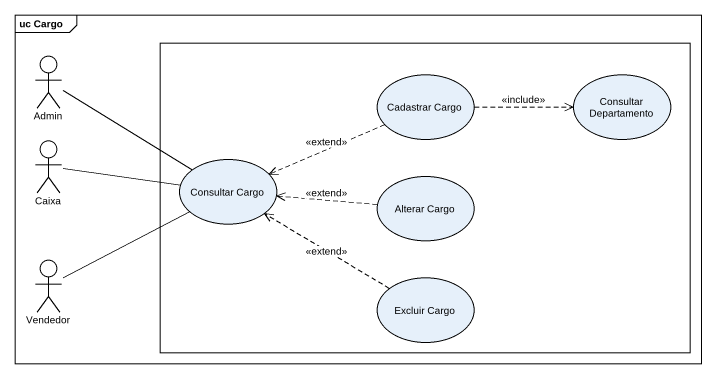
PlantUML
@startuml
mainframe uc Cargo
actor Admin
rectangle " " as rectangle1 {
  usecase "Cadastrar Cargo" as Cadastrar_Cargo
  usecase "Consultar Departamento" as Consultar_Departamento
  usecase "Consultar Cargo" as Consultar_Cargo
  usecase "Alterar Cargo" as Alterar_Cargo
  usecase "Excluir Cargo" as Excluir_Cargo
}
actor Caixa
actor Vendedor
Admin -right- Consultar_Cargo
Cadastrar_Cargo .right.> Consultar_Departamento : <<include>>
Cadastrar_Cargo .left.> Consultar_Cargo : <<extend>>
Caixa -right- Consultar_Cargo
Alterar_Cargo .left.> Consultar_Cargo : <<extend>>
Vendedor -up- Consultar_Cargo
Excluir_Cargo .left.> Consultar_Cargo : <<extend>>
@enduml
